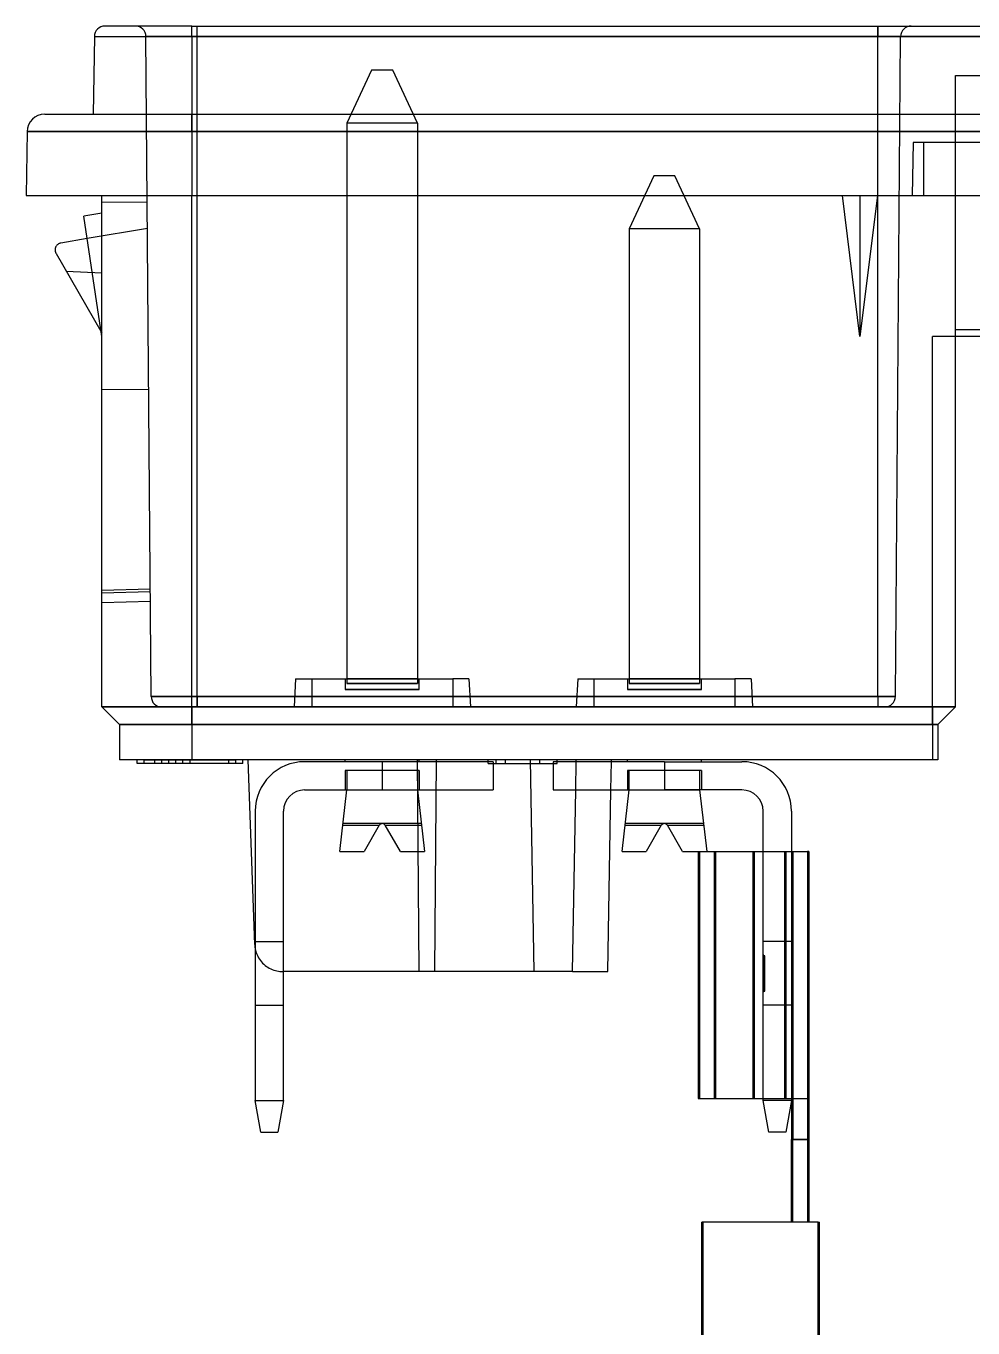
# Model space of a CAD drawing. Header units: millimetres. Extents: x -14.1 to 35.9, y -51.9 to 4.8.
# Drawn here: x -14.1 to 12.75, y -32.1 to 4.8 of the extents above; entities that cross this region are included whole.
import ezdxf

# ---------------------------------------------------------------- set-up
doc = ezdxf.new("R2010")
doc.units = ezdxf.units.MM
doc.layers.add('MAIN-1', color=7, linetype='Continuous')
doc.layers.add('MAIN-2', color=7, linetype='Continuous')

msp = doc.modelspace()

# ---------------------------------------------------------------- linework, layer by layer
at = {"layer": 'MAIN-1'}
for p, q in [((-9.4, 4.8), (-11.862, 4.8)), ((-9.4, 4.8), (31.2, 4.8)), ((-9.4, 4.505), (-9.4, 4.8)), ((-12.162, 4.505), (-12.2, 2.3)), ((-12.162, 4.505), (-9.4, 4.505)), ((-9.4, 4.505), (-9.4, 2.3)), ((31.2, 4.505), (-9.4, 4.505)), ((-13.569, 2.3), (-9.4, 2.3)), ((-9.4, 2.3), (-9.4, 1.809)), ((-9.4, 2.3), (31.2, 2.3)), ((-14.068, 1.809), (-14.1, 0)), ((-9.4, 1.809), (-14.068, 1.809)), ((-9.4, 1.809), (-9.4, 0)), ((31.2, 1.809), (-9.4, 1.809)), ((9.545, -4), (9.05, 0)), ((-14.1, 0), (-9.4, 0)), ((-11.95, -14.5), (-11.95, 0)), ((-9.4, -14.5), (-9.4, 0)), ((-9.4, 0), (31.2, 0)), ((9.55, -4), (9.55, 0)), ((9.555, -4), (10.05, 0)), ((-11.95, -0.5), (-12.462, -0.59)), ((-11.955, -4), (-12.462, -0.59)), ((-13.26, -1.468), (-13.266, -1.483)), ((-13.253, -1.453), (-13.26, -1.468)), ((-13.245, -1.439), (-13.253, -1.453)), ((-13.235, -1.425), (-13.245, -1.439)), ((-13.225, -1.413), (-13.235, -1.425)), ((-13.213, -1.401), (-13.225, -1.413)), ((-13.201, -1.391), (-13.213, -1.401)), ((-13.189, -1.382), (-13.201, -1.391)), ((-13.176, -1.374), (-13.189, -1.382)), ((-13.163, -1.367), (-13.176, -1.374)), ((-13.149, -1.361), (-13.163, -1.367)), ((-13.136, -1.356), (-13.149, -1.361)), ((-13.123, -1.353), (-13.136, -1.356)), ((-13.11, -1.35), (-13.123, -1.353)), ((-12.368, -1.226), (-13.11, -1.35)), ((-13.276, -1.531), (-13.277, -1.547)), ((-13.277, -1.547), (-13.276, -1.559)), ((-13.274, -1.515), (-13.276, -1.531)), ((-13.276, -1.559), (-13.276, -1.57)), ((-13.276, -1.57), (-13.274, -1.581)), ((-13.271, -1.499), (-13.274, -1.515)), ((-13.274, -1.581), (-13.272, -1.591)), ((-13.272, -1.591), (-13.269, -1.601)), ((-13.266, -1.483), (-13.271, -1.499)), ((-13.269, -1.601), (-13.266, -1.611)), ((-13.266, -1.611), (-13.263, -1.621)), ((-13.263, -1.621), (-13.259, -1.63)), ((-13.259, -1.63), (-13.255, -1.639)), ((-13.255, -1.639), (-13.25, -1.647)), ((-13.25, -1.647), (-11.978, -3.851)), ((11.6, -14.5), (11.6, -4)), ((15.05, -4), (11.6, -4)), ((12.25, -14.5), (12.25, -4)), ((-11.95, -14.5), (-9.4, -14.5)), ((-11.45, -15), (-11.95, -14.5)), ((-9.4, -15), (-9.4, -14.5)), ((-9.4, -14.5), (11.6, -14.5)), ((11.6, -14.5), (12.25, -14.5)), ((11.6, -15), (11.6, -14.5)), ((11.75, -15), (12.25, -14.5)), ((-11.45, -15), (-11.45, -16)), ((-9.4, -15), (-11.45, -15)), ((-9.4, -15), (-9.4, -16)), ((11.6, -15), (-9.4, -15)), ((11.6, -15), (11.6, -16)), ((11.75, -15), (11.6, -15)), ((11.75, -15), (11.75, -16)), ((-9.4, -16), (-11.45, -16)), ((-10.95, -16.1), (-10.95, -16)), ((-7.95, -16.1), (-10.95, -16.1)), ((-10.25, -16.1), (-10.45, -16.1)), ((-9.85, -16.1), (-10.05, -16.1)), ((-9.45, -16.1), (-9.65, -16.1)), ((-8.35, -16.1), (-9.45, -16.1)), ((11.6, -16), (-9.4, -16)), ((-7.95, -16.1), (-7.95, -16)), ((-7.617, -21.228), (-7.8, -16)), ((-2.505, -22), (-2.462, -16)), ((-1, -16.1), (-1, -16)), ((-1, -16.1), (0.962, -16.1)), ((0.85, -16.1), (0.85, -16.85)), ((0.962, -16.1), (0.962, -16)), ((4, -16.05), (0.962, -16.05)), ((1.499, -16.05), (1.5, -16)), ((2.499, -16.05), (2.5, -16)), ((2.95, -16.05), (2.95, -16)), ((4, -16.05), (6.2, -16.05)), ((4, -16.05), (4, -16.85)), ((5.05, -16.05), (5.05, -16)), ((11.75, -16), (11.6, -16)), ((0.85, -16.85), (4, -16.85)), ((1.395, -22), (1.485, -16.85)), ((2.395, -22), (2.485, -16.85)), ((2.8, -18.6), (3, -16.85)), ((3, -16.85), (5, -16.85)), ((6.2, -16.85), (4, -16.85)), ((5, -16.85), (5.2, -18.6)), ((6.8, -18.6), (6.8, -17.45)), ((7.6, -17.45), (7.6, -18.6)), ((3.913, -17.854), (3.483, -18.6)), ((3.916, -17.85), (3.913, -17.854)), ((3.919, -17.846), (3.916, -17.85)), ((3.922, -17.842), (3.919, -17.846)), ((3.926, -17.837), (3.922, -17.842)), ((3.93, -17.833), (3.926, -17.837)), ((3.934, -17.83), (3.93, -17.833)), ((3.938, -17.826), (3.934, -17.83)), ((3.943, -17.822), (3.938, -17.826)), ((3.948, -17.819), (3.943, -17.822)), ((3.953, -17.816), (3.948, -17.819)), ((3.959, -17.813), (3.953, -17.816)), ((3.965, -17.811), (3.959, -17.813)), ((3.971, -17.809), (3.965, -17.811)), ((3.977, -17.807), (3.971, -17.809)), ((3.984, -17.806), (3.977, -17.807)), ((3.99, -17.805), (3.984, -17.806)), ((3.997, -17.804), (3.99, -17.805)), ((4.003, -17.804), (3.997, -17.804)), ((4.01, -17.805), (4.003, -17.804)), ((4.016, -17.806), (4.01, -17.805)), ((4.023, -17.807), (4.016, -17.806)), ((4.029, -17.809), (4.023, -17.807)), ((4.035, -17.811), (4.029, -17.809)), ((4.041, -17.813), (4.035, -17.811)), ((4.047, -17.816), (4.041, -17.813)), ((4.052, -17.819), (4.047, -17.816)), ((4.057, -17.822), (4.052, -17.819)), ((4.062, -17.826), (4.057, -17.822)), ((4.066, -17.83), (4.062, -17.826)), ((4.07, -17.833), (4.066, -17.83)), ((4.074, -17.837), (4.07, -17.833)), ((4.078, -17.842), (4.074, -17.837)), ((4.081, -17.846), (4.078, -17.842)), ((4.084, -17.85), (4.081, -17.846)), ((4.087, -17.854), (4.084, -17.85)), ((4.517, -18.6), (4.087, -17.854)), ((2.8, -18.6), (3.483, -18.6)), ((4.517, -18.6), (4.958, -18.6)), ((4.958, -18.6), (6.508, -18.6)), ((4.958, -18.6), (4.958, -25.6)), ((6.508, -18.6), (7.408, -18.6)), ((6.508, -18.6), (6.508, -25.6)), ((7.408, -18.6), (8.058, -18.6)), ((7.408, -18.6), (7.408, -25.6)), ((8.058, -18.6), (8.058, -25.6)), ((8.097, -18.6), (8.058, -18.6)), ((8.097, -18.6), (8.097, -25.6)), ((-7.617, -21.228), (-7.615, -21.269)), ((-7.615, -21.269), (-7.61, -21.312)), ((-7.61, -21.312), (-7.603, -21.354)), ((-7.603, -21.354), (-7.593, -21.397)), ((-7.6, -21.368), (-7.6, -25.65)), ((-7.593, -21.397), (-7.581, -21.44)), ((-7.581, -21.44), (-7.566, -21.483)), ((-7.566, -21.483), (-7.549, -21.525)), ((-7.549, -21.525), (-7.529, -21.567)), ((-7.529, -21.567), (-7.506, -21.608)), ((-7.506, -21.608), (-7.481, -21.648)), ((-7.481, -21.648), (-7.453, -21.686)), ((-7.453, -21.686), (-7.423, -21.723)), ((-7.423, -21.723), (-7.391, -21.759)), ((-7.391, -21.759), (-7.356, -21.792)), ((-7.356, -21.792), (-7.32, -21.823)), ((-7.32, -21.823), (-7.282, -21.852)), ((-7.282, -21.852), (-7.242, -21.878)), ((-7.242, -21.878), (-7.202, -21.902)), ((-7.202, -21.902), (-7.16, -21.923)), ((-7.16, -21.923), (-7.117, -21.942)), ((-7.117, -21.942), (-7.074, -21.958)), ((-7.074, -21.958), (-7.031, -21.971)), ((-7.031, -21.971), (-6.988, -21.982)), ((-6.988, -21.982), (-6.945, -21.99)), ((-6.945, -21.99), (-6.902, -21.996)), ((-6.902, -21.996), (-6.859, -21.999)), ((-6.859, -21.999), (-6.818, -22)), ((-2.505, -22), (-6.818, -22)), ((-6.8, -25.65), (-6.8, -22)), ((1.395, -22), (-2.505, -22)), ((1.395, -22), (2.395, -22)), ((-7.6, -25.65), (-6.8, -25.65)), ((-7.441, -26.55), (-7.6, -25.65)), ((-6.8, -25.65), (-6.959, -26.55)), ((4.958, -25.6), (6.508, -25.6)), ((5.408, -25.6), (6.508, -25.6)), ((6.508, -25.6), (7.408, -25.6)), ((6.8, -25.65), (6.8, -25.6)), ((7.6, -25.65), (6.8, -25.65)), ((6.959, -26.55), (6.8, -25.65)), ((7.408, -25.6), (8.058, -25.6)), ((7.6, -25.65), (7.441, -26.55)), ((7.6, -25.6), (7.6, -25.65)), ((7.608, -25.6), (7.608, -26.762)), ((8.058, -25.6), (8.058, -26.762)), ((8.097, -25.6), (8.058, -25.6)), ((8.097, -25.6), (8.097, -26.762)), ((-7.441, -26.55), (-6.959, -26.55)), ((7.441, -26.55), (6.959, -26.55)), ((7.608, -26.762), (8.058, -26.762)), ((7.608, -29.1), (7.608, -26.762)), ((8.058, -26.762), (8.058, -29.1)), ((8.058, -26.762), (8.097, -26.762)), ((8.097, -26.762), (8.097, -29.1)), ((7.608, -29.1), (5.058, -29.1)), ((5.058, -33.6), (5.058, -29.1)), ((8.058, -29.1), (7.608, -29.1)), ((8.358, -29.1), (8.058, -29.1)), ((8.358, -33.6), (8.358, -29.1)), ((8.358, -29.1), (8.397, -29.1)), ((8.397, -33.6), (8.397, -29.1))]:
    msp.add_line(p, q, dxfattribs=at)
for centre, radius, start, end in [((-11.862, 4.5), 0.3, 90, 178.9999), ((-13.569, 1.8), 0.5, 90, 179), ((6.2, -17.45), 1.4, 0, 90), ((6.2, -17.45), 0.6, 0, 90)]:
    msp.add_arc(centre, radius, start, end, dxfattribs=at)
at = {"layer": 'MAIN-2'}
for p, q in [((-11.862, 4.8), (-11.862, 4.8)), ((-10.999, 4.8), (-10.999, 4.8)), ((-9.4, 4.505), (-9.4, 4.8)), ((-9.25, 4.502), (-9.25, 4.8)), ((-9.25, 4.502), (-9.25, 4.8)), ((10.05, 4.8), (10.05, 4.502)), ((10.05, 4.502), (10.05, 4.8)), ((10.999, 4.8), (10.999, 4.8)), ((-12.162, 4.505), (-12.162, 4.505)), ((-12.162, 4.505), (-9.4, 4.505)), ((-10.699, 4.502), (-10.699, 4.502)), ((-10.552, -14.202), (-10.699, 4.502)), ((-10.699, 4.502), (-9.25, 4.502)), ((-9.25, 4.502), (-10.699, 4.502)), ((-9.4, 4.505), (-9.4, 2.3)), ((-9.4, 4.505), (31.2, 4.505)), ((-9.25, -14.202), (-9.25, 4.502)), ((-9.25, -14.202), (-9.25, 4.502)), ((-9.25, 4.502), (10.05, 4.502)), ((10.05, 4.502), (-9.25, 4.502)), ((10.05, -14.202), (10.05, 4.502)), ((10.05, -14.202), (10.05, 4.502)), ((10.05, 4.502), (10.699, 4.502)), ((10.699, 4.502), (10.05, 4.502)), ((10.552, -14.202), (10.699, 4.502)), ((10.699, 4.502), (10.699, 4.502)), ((-4.3, 3.55), (-5, 2.05)), ((-4.3, 3.55), (-4.3, 3.55)), ((-3.7, 3.55), (-4.3, 3.55)), ((-3.7, 3.55), (-3.7, 3.55)), ((-3, 2.05), (-3.7, 3.55)), ((12.25, 3.4), (12.25, 3.4)), ((12.25, -3.8), (12.25, 3.4)), ((12.25, 3.4), (14.25, 3.4)), ((-13.569, 2.3), (-13.569, 2.3)), ((-12.2, 2.3), (-12.2, 2.3)), ((-9.4, 1.809), (-9.4, 2.3)), ((-3, 2.05), (-5, 2.05)), ((-5, 2.05), (-5, -13.7)), ((-5, 2.05), (-5, 2.05)), ((-3, 2.05), (-5, 2.05)), ((-3, 2.05), (-3, 2.05)), ((-3, 2.05), (-3, -13.7)), ((-14.068, 1.809), (-14.068, 1.809)), ((-14.068, 1.809), (-9.4, 1.809)), ((-9.4, 1.809), (-9.4, 0)), ((-9.4, 1.809), (31.2, 1.809)), ((11.05, 1.5), (11.024, 0)), ((11.05, 1.5), (11.05, 1.5)), ((11.35, 1.5), (11.05, 1.5)), ((11.05, 1.5), (11.05, 1.5)), ((15.25, 1.5), (11.35, 1.5)), ((11.35, 1.5), (11.35, 0)), ((11.35, 1.5), (11.35, 0)), ((3.7, 0.55), (3, -0.95)), ((3.7, 0.55), (3.7, 0.55)), ((4.3, 0.55), (3.7, 0.55)), ((3.7, 0.55), (3.7, 0.55)), ((4.3, 0.55), (4.3, 0.55)), ((4.3, 0.55), (4.3, 0.55)), ((5, -0.95), (4.3, 0.55)), ((-14.1, 0), (-14.1, 0)), ((-11.95, 0), (-11.95, 0)), ((-9.4, -14.5), (-9.4, 0)), ((9.55, -4), (9.55, 0)), ((9.555, -4), (10.05, 0)), ((11.024, 0), (11.024, 0)), ((-11.95, -0.188), (-11.95, -0.188)), ((-11.95, -0.188), (-11.95, -0.188)), ((-10.662, -0.2), (-11.95, -0.188)), ((-10.662, -0.2), (-10.662, -0.2)), ((-10.662, -0.2), (-10.662, -0.2)), ((9.545, -4), (9.05, 0)), ((11.024, 0), (11.024, 0)), ((-11.955, -4), (-12.462, -0.59)), ((-11.95, -0.5), (-11.95, -0.5)), ((-11.95, -0.5), (-11.95, -0.5)), ((-10.657, -0.939), (-12.368, -1.226)), ((-10.657, -0.939), (-10.657, -0.939)), ((-10.657, -0.939), (-10.657, -0.939)), ((5, -0.95), (3, -0.95)), ((3, -0.95), (3, -0.95)), ((5, -0.95), (3, -0.95)), ((5, -0.95), (3, -0.95)), ((3, -0.95), (3, -13.7)), ((3, -0.95), (3, -0.95)), ((5, -0.95), (3, -0.95)), ((5, -0.95), (5, -0.95)), ((5, -0.95), (5, -0.95)), ((5, -0.95), (5, -13.7)), ((-13.11, -1.35), (-13.11, -1.35)), ((-13.11, -1.35), (-13.11, -1.35)), ((-13.25, -1.647), (-13.25, -1.647)), ((-13.25, -1.647), (-13.25, -1.647)), ((-12.962, -2.146), (-12.962, -2.146)), ((-12.962, -2.146), (-11.95, -2.199)), ((-12.962, -2.146), (-12.962, -2.146)), ((-11.95, -2.199), (-11.95, -2.199)), ((-11.95, -2.199), (-11.95, -2.199)), ((-11.978, -3.851), (-11.95, -3.899)), ((-11.95, -3.899), (-11.95, -3.899)), ((-11.95, -3.899), (-11.95, -3.899)), ((-11.95, -3.899), (-11.95, -3.899)), ((-11.95, -3.899), (-11.95, -3.899)), ((-11.95, -4), (-11.95, -4)), ((-11.95, -4), (-11.95, -4)), ((11.6, -14.5), (11.6, -4)), ((12.25, -4), (12.25, -3.8)), ((12.25, -3.8), (14.376, -3.8)), ((12.25, -4), (12.25, -4)), ((12.25, -4), (12.25, -4)), ((-10.621, -5.5), (-11.95, -5.509)), ((-10.621, -5.5), (-11.95, -5.515)), ((-10.621, -5.5), (-11.95, -5.509)), ((-10.621, -5.5), (-11.95, -5.515)), ((-10.621, -5.5), (-11.95, -5.515)), ((-10.621, -5.5), (-11.95, -5.509)), ((-10.621, -5.5), (-11.95, -5.509)), ((-10.621, -5.5), (-11.95, -5.515)), ((-10.576, -11.163), (-11.95, -11.198)), ((-10.576, -11.163), (-11.95, -11.198)), ((-10.576, -11.237), (-11.95, -11.272)), ((-10.576, -11.237), (-11.95, -11.272)), ((-11.95, -11.535), (-10.574, -11.5)), ((-11.95, -11.535), (-11.95, -11.535)), ((-11.95, -11.535), (-11.95, -11.535)), ((-11.95, -11.535), (-11.95, -11.535)), ((-11.95, -11.535), (-11.95, -11.535)), ((-10.574, -11.5), (-10.574, -11.5)), ((-10.574, -11.5), (-10.574, -11.5)), ((-10.574, -11.5), (-10.574, -11.5)), ((-10.574, -11.5), (-10.574, -11.5)), ((-6.458, -13.7), (-6.5, -14.5)), ((-6.458, -13.7), (-6.458, -13.7)), ((-6.458, -13.7), (-6, -13.7)), ((-6, -13.7), (-6, -14.5)), ((-6, -13.7), (-6, -14.5)), ((-6, -13.7), (-2, -13.7)), ((-5.05, -13.7), (-5.05, -13.7)), ((-5.05, -13.7), (-5.05, -13.7)), ((-5.05, -13.7), (-5.05, -14)), ((-2.95, -14), (-5.05, -14)), ((-5.05, -14), (-2.95, -14)), ((-5, -13.7), (-5, -13.7)), ((-5, -13.7), (-5, -13.7)), ((-5, -13.7), (-5, -13.7)), ((-3, -13.7), (-5, -13.7)), ((-5, -13.7), (-5, -13.834)), ((-5, -13.7), (-5, -13.7)), ((-5, -13.7), (-5, -13.7)), ((-5, -13.834), (-3, -13.834)), ((-3, -13.834), (-5, -13.834)), ((-3, -13.7), (-3, -13.7)), ((-3, -13.7), (-3, -13.7)), ((-3, -13.7), (-3, -13.7)), ((-3, -13.7), (-3, -13.7)), ((-3, -13.7), (-3, -13.834)), ((-3, -13.7), (-3, -13.7)), ((-2.95, -13.7), (-2.95, -13.7)), ((-2.95, -13.7), (-2.95, -13.7)), ((-2.95, -14), (-2.95, -13.7)), ((-2, -13.7), (-2, -14.5)), ((-1.542, -13.7), (-2, -13.7)), ((-2, -13.7), (-2, -14.5)), ((-1.542, -13.7), (-1.5, -14.5)), ((-1.542, -13.7), (-1.542, -13.7)), ((1.542, -13.7), (1.5, -14.5)), ((1.542, -13.7), (2, -13.7)), ((1.542, -13.7), (1.542, -13.7)), ((1.542, -13.7), (1.542, -13.7)), ((2, -13.7), (2, -14.5)), ((2, -13.7), (6, -13.7)), ((2, -13.7), (2, -14.5)), ((2, -13.7), (2, -14.5)), ((2, -13.7), (2, -14.5)), ((2.95, -13.7), (2.95, -13.7)), ((2.95, -13.7), (2.95, -13.7)), ((2.95, -13.7), (2.95, -13.7)), ((2.95, -13.7), (2.95, -13.7)), ((2.95, -13.7), (2.95, -14)), ((5.05, -14), (2.95, -14)), ((2.95, -14), (5.05, -14)), ((5.05, -14), (2.95, -14)), ((2.95, -14), (5.05, -14)), ((3, -13.7), (3, -13.7)), ((3, -13.7), (3, -13.7)), ((3, -13.7), (3, -13.7)), ((3, -13.7), (3, -13.7)), ((3, -13.7), (3, -13.7)), ((3, -13.7), (3, -13.7)), ((3, -13.7), (3, -13.7)), ((3, -13.7), (3, -13.7)), ((3, -13.7), (3, -13.834)), ((3, -13.7), (3, -13.7)), ((3, -13.7), (3, -13.7)), ((5, -13.7), (3, -13.7)), ((5, -13.834), (3, -13.834)), ((3, -13.834), (5, -13.834)), ((3, -13.834), (5, -13.834)), ((5, -13.834), (3, -13.834)), ((5, -13.7), (5, -13.7)), ((5, -13.7), (5, -13.7)), ((5, -13.7), (5, -13.7)), ((5, -13.7), (5, -13.7)), ((5, -13.7), (5, -13.7)), ((5, -13.7), (5, -13.7)), ((5, -13.7), (5, -13.7)), ((5, -13.7), (5, -13.7)), ((5, -13.7), (5, -13.834)), ((5, -13.7), (5, -13.7)), ((5, -13.7), (5, -13.7)), ((5.05, -13.7), (5.05, -13.7)), ((5.05, -13.7), (5.05, -13.7)), ((5.05, -13.7), (5.05, -13.7)), ((5.05, -13.7), (5.05, -13.7)), ((5.05, -14), (5.05, -13.7)), ((6, -13.7), (6, -14.5)), ((6, -13.7), (6, -14.5)), ((6, -13.7), (6, -14.5)), ((6.458, -13.7), (6, -13.7)), ((6, -13.7), (6, -14.5)), ((6.458, -13.7), (6.458, -13.7)), ((6.458, -13.7), (6.5, -14.5)), ((6.458, -13.7), (6.458, -13.7)), ((-10.552, -14.202), (-10.552, -14.202)), ((-9.25, -14.202), (-10.552, -14.202)), ((-10.552, -14.202), (-9.25, -14.202)), ((10.05, -14.202), (-9.25, -14.202)), ((-9.25, -14.202), (-9.25, -14.5)), ((-9.25, -14.5), (-9.25, -14.202)), ((-9.25, -14.202), (10.05, -14.202)), ((10.05, -14.202), (10.05, -14.5)), ((10.552, -14.202), (10.05, -14.202)), ((10.05, -14.202), (10.05, -14.5)), ((10.05, -14.202), (10.552, -14.202)), ((10.552, -14.202), (10.552, -14.202)), ((-9.4, -14.5), (-11.95, -14.5)), ((-11.95, -14.5), (-11.95, -14.5)), ((-10.252, -14.5), (-10.252, -14.5)), ((-10.252, -14.5), (-9.25, -14.5)), ((-9.4, -14.5), (-9.4, -15)), ((11.6, -14.5), (-9.4, -14.5)), ((-9.25, -14.5), (10.05, -14.5)), ((-6.5, -14.5), (-6.5, -14.5)), ((-1.5, -14.5), (-1.5, -14.5)), ((1.5, -14.5), (1.5, -14.5)), ((1.5, -14.5), (1.5, -14.5)), ((6.5, -14.5), (6.5, -14.5)), ((6.5, -14.5), (6.5, -14.5)), ((10.05, -14.5), (10.252, -14.5)), ((10.252, -14.5), (10.252, -14.5)), ((12.25, -14.5), (11.6, -14.5)), ((11.6, -14.5), (11.6, -15)), ((12.25, -14.5), (12.25, -14.5)), ((-11.45, -15), (-9.4, -15)), ((-11.45, -15), (-11.45, -15)), ((-9.4, -15), (-9.4, -16)), ((-9.4, -15), (11.6, -15)), ((11.6, -15), (11.6, -16)), ((11.6, -15), (11.75, -15)), ((11.75, -15), (11.75, -15)), ((-11.45, -16), (-11.45, -16)), ((-10.75, -16.1), (-10.75, -16)), ((-10.75, -16), (-8.15, -16)), ((-10.45, -16), (-10.45, -16)), ((-10.45, -16.1), (-10.45, -16)), ((-10.45, -16.1), (-10.45, -16.1)), ((-10.25, -16), (-10.25, -16)), ((-10.25, -16.1), (-10.25, -16)), ((-10.25, -16.1), (-10.25, -16.1)), ((-10.05, -16), (-10.05, -16)), ((-10.05, -16.1), (-10.05, -16)), ((-10.05, -16.1), (-10.05, -16.1)), ((-9.85, -16), (-9.85, -16)), ((-9.85, -16.1), (-9.85, -16)), ((-9.85, -16.1), (-9.85, -16.1)), ((-9.65, -16), (-9.65, -16)), ((-9.65, -16.1), (-9.65, -16)), ((-9.65, -16.1), (-9.65, -16.1)), ((-9.45, -16), (-9.45, -16)), ((-9.45, -16), (-9.45, -16)), ((-9.45, -16.1), (-9.45, -16)), ((-9.45, -16.1), (-9.45, -16.1)), ((-9.45, -16.1), (-9.45, -16.1)), ((-8.35, -16), (-8.35, -16)), ((-8.35, -16.1), (-8.35, -16)), ((-8.35, -16.1), (-8.35, -16.1)), ((-8.15, -16.1), (-8.15, -16)), ((-7.8, -16), (-7.8, -16)), ((-7.8, -16), (-7.8, -16)), ((-6.2, -16.05), (-6.2, -16.05)), ((-4, -16.05), (-6.2, -16.05)), ((-5.05, -16), (-5.05, -16)), ((-5.05, -16.05), (-5.05, -16)), ((-5.05, -16.05), (-5.05, -16.05)), ((-0.85, -16.05), (-4, -16.05)), ((-4, -16.05), (-4, -16.85)), ((-4, -16.05), (-4, -16.85)), ((-2.957, -22), (-3, -16)), ((-2.957, -22), (-3, -16)), ((-2.95, -16), (-2.95, -16)), ((-2.95, -16.05), (-2.95, -16)), ((-2.95, -16.05), (-2.95, -16.05)), ((-2.505, -22), (-2.462, -16)), ((-1, -16), (-1, -16)), ((-1, -16), (-1, -16)), ((-1, -16), (-1, -16)), ((-1, -16.1), (-1, -16.1)), ((-1, -16.1), (-1, -16.1)), ((-1, -16.1), (-1, -16.1)), ((-0.85, -16.05), (-0.85, -16.85)), ((-0.774, -16), (-0.774, -16)), ((-0.774, -16.1), (-0.774, -16)), ((-0.774, -16.1), (-0.774, -16.1)), ((-0.502, -16.1), (-0.502, -16)), ((0.2, -16), (0.2, -16)), ((0.305, -22), (0.2, -16)), ((0.464, -16.1), (0.464, -16)), ((0.962, -16.05), (0.85, -16.05)), ((0.85, -16.05), (0.85, -16.1)), ((0.85, -16.05), (0.85, -16.85)), ((0.962, -16), (0.962, -16)), ((0.962, -16), (0.962, -16)), ((0.962, -16), (0.962, -16)), ((0.962, -16.1), (0.962, -16.1)), ((0.962, -16.1), (0.962, -16.1)), ((0.962, -16.1), (0.962, -16.1)), ((1.485, -16.85), (1.499, -16.05)), ((1.5, -16), (1.5, -16)), ((1.5, -16), (1.5, -16)), ((2.485, -16.85), (2.499, -16.05)), ((2.5, -16), (2.5, -16)), ((2.95, -16), (2.95, -16)), ((2.95, -16), (2.95, -16)), ((2.95, -16.05), (2.95, -16.05)), ((2.95, -16.05), (2.95, -16.05)), ((4, -16.05), (4, -16.85)), ((4, -16.05), (4, -16.85)), ((4, -16.05), (4, -16.85)), ((5.05, -16), (5.05, -16)), ((5.05, -16), (5.05, -16)), ((5.05, -16.05), (5.05, -16.05)), ((5.05, -16.05), (5.05, -16.05)), ((6.2, -16.05), (6.2, -16.05)), ((6.2, -16.05), (6.2, -16.05)), ((11.75, -16), (11.75, -16)), ((-5.05, -16.3), (-5.05, -16.85)), ((-2.95, -16.3), (-5.05, -16.3)), ((-5.05, -16.3), (-5.05, -16.3)), ((-5, -16.3), (-5, -16.3)), ((-5, -16.3), (-5, -16.85)), ((-3, -16.3), (-3, -16.3)), ((-3, -16.3), (-3, -16.85)), ((-2.95, -16.3), (-2.95, -16.85)), ((-2.95, -16.3), (-2.95, -16.3)), ((2.95, -16.3), (2.95, -16.3)), ((2.95, -16.3), (2.95, -16.85)), ((5.05, -16.3), (2.95, -16.3)), ((2.95, -16.3), (2.95, -16.3)), ((3, -16.3), (3, -16.3)), ((3, -16.85), (3, -16.3)), ((3, -16.3), (3, -16.3)), ((5, -16.3), (5, -16.3)), ((5, -16.3), (5, -16.85)), ((5, -16.3), (5, -16.3)), ((5.05, -16.3), (5.05, -16.85)), ((5.05, -16.3), (5.05, -16.3)), ((5.05, -16.3), (5.05, -16.3)), ((-6.2, -16.85), (-4, -16.85)), ((-6.2, -16.85), (-6.2, -16.85)), ((-5.2, -18.6), (-5, -16.85)), ((-5.05, -16.85), (-5.05, -16.85)), ((-5, -16.85), (-3, -16.85)), ((-5, -16.85), (-3, -16.85)), ((-5, -16.85), (-5, -16.85)), ((-4, -16.85), (-0.85, -16.85)), ((-3, -16.85), (-3, -16.85)), ((-3, -16.85), (-2.8, -18.6)), ((-2.95, -16.85), (-2.95, -16.85)), ((2.95, -16.85), (2.95, -16.85)), ((2.95, -16.85), (2.95, -16.85)), ((3, -16.85), (5, -16.85)), ((3, -16.85), (3, -16.85)), ((3, -16.85), (5, -16.85)), ((3, -16.85), (3, -16.85)), ((3, -16.85), (5, -16.85)), ((5, -16.85), (5, -16.85)), ((5, -16.85), (5, -16.85)), ((5.05, -16.85), (5.05, -16.85)), ((5.05, -16.85), (5.05, -16.85)), ((6.2, -16.85), (6.2, -16.85)), ((6.2, -16.85), (6.2, -16.85)), ((-7.6, -17.45), (-7.6, -21.368)), ((-7.6, -17.45), (-7.6, -17.45)), ((-6.8, -22), (-6.8, -17.45)), ((-6.8, -17.45), (-6.8, -17.45)), ((6.8, -17.45), (6.8, -17.45)), ((6.8, -17.45), (6.8, -17.45)), ((7.6, -17.45), (7.6, -17.45)), ((7.6, -17.45), (7.6, -17.45)), ((-5.114, -17.85), (-4.084, -17.85)), ((-5.114, -17.85), (-4.084, -17.85)), ((-2.891, -17.8), (-5.109, -17.8)), ((-4.087, -17.854), (-4.517, -18.6)), ((-4.084, -17.85), (-4.087, -17.854)), ((-4.087, -17.854), (-4.087, -17.854)), ((-4.087, -17.854), (-4.087, -17.854)), ((-4.081, -17.846), (-4.084, -17.85)), ((-4.078, -17.842), (-4.081, -17.846)), ((-4.074, -17.837), (-4.078, -17.842)), ((-4.07, -17.833), (-4.074, -17.837)), ((-4.066, -17.83), (-4.07, -17.833)), ((-4.062, -17.826), (-4.066, -17.83)), ((-4.057, -17.822), (-4.062, -17.826)), ((-4.052, -17.819), (-4.057, -17.822)), ((-4.047, -17.816), (-4.052, -17.819)), ((-4.041, -17.813), (-4.047, -17.816)), ((-4.035, -17.811), (-4.041, -17.813)), ((-4.029, -17.809), (-4.035, -17.811)), ((-4.023, -17.807), (-4.029, -17.809)), ((-4.016, -17.806), (-4.023, -17.807)), ((-4.01, -17.805), (-4.016, -17.806)), ((-4.003, -17.804), (-4.01, -17.805)), ((-3.997, -17.804), (-4.003, -17.804)), ((-3.99, -17.805), (-3.997, -17.804)), ((-3.984, -17.806), (-3.99, -17.805)), ((-3.977, -17.807), (-3.984, -17.806)), ((-3.971, -17.809), (-3.977, -17.807)), ((-3.965, -17.811), (-3.971, -17.809)), ((-3.959, -17.813), (-3.965, -17.811)), ((-3.953, -17.816), (-3.959, -17.813)), ((-3.948, -17.819), (-3.953, -17.816)), ((-3.943, -17.822), (-3.948, -17.819)), ((-3.938, -17.826), (-3.943, -17.822)), ((-3.934, -17.83), (-3.938, -17.826)), ((-3.93, -17.833), (-3.934, -17.83)), ((-3.926, -17.837), (-3.93, -17.833)), ((-3.922, -17.842), (-3.926, -17.837)), ((-3.919, -17.846), (-3.922, -17.842)), ((-3.916, -17.85), (-3.919, -17.846)), ((-3.916, -17.85), (-2.886, -17.85)), ((-3.913, -17.854), (-3.916, -17.85)), ((-3.916, -17.85), (-2.886, -17.85)), ((-3.483, -18.6), (-3.913, -17.854)), ((-3.913, -17.854), (-3.913, -17.854)), ((-3.913, -17.854), (-3.913, -17.854)), ((2.886, -17.85), (3.916, -17.85)), ((2.886, -17.85), (3.916, -17.85)), ((2.886, -17.85), (3.916, -17.85)), ((2.886, -17.85), (3.916, -17.85)), ((5.109, -17.8), (2.891, -17.8)), ((5.109, -17.8), (2.891, -17.8)), ((3.913, -17.854), (3.913, -17.854)), ((3.913, -17.854), (3.913, -17.854)), ((3.913, -17.854), (3.913, -17.854)), ((3.913, -17.854), (3.913, -17.854)), ((4.084, -17.85), (5.114, -17.85)), ((4.084, -17.85), (5.114, -17.85)), ((4.084, -17.85), (5.114, -17.85)), ((4.084, -17.85), (5.114, -17.85)), ((4.087, -17.854), (4.087, -17.854)), ((4.087, -17.854), (4.087, -17.854)), ((4.087, -17.854), (4.087, -17.854)), ((4.087, -17.854), (4.087, -17.854)), ((-5.2, -18.6), (-4.517, -18.6)), ((-5.2, -18.6), (-5.2, -18.6)), ((-5.2, -18.6), (-5.2, -18.6)), ((-4.517, -18.6), (-4.517, -18.6)), ((-4.517, -18.6), (-4.517, -18.6)), ((-3.483, -18.6), (-2.8, -18.6)), ((-3.483, -18.6), (-3.483, -18.6)), ((-3.483, -18.6), (-3.483, -18.6)), ((-2.8, -18.6), (-2.8, -18.6)), ((-2.8, -18.6), (-2.8, -18.6)), ((2.8, -18.6), (2.8, -18.6)), ((2.8, -18.6), (2.8, -18.6)), ((2.8, -18.6), (2.8, -18.6)), ((2.8, -18.6), (2.8, -18.6)), ((3.483, -18.6), (3.483, -18.6)), ((3.483, -18.6), (3.483, -18.6)), ((3.483, -18.6), (3.483, -18.6)), ((3.483, -18.6), (3.483, -18.6)), ((4.517, -18.6), (4.517, -18.6)), ((4.517, -18.6), (4.517, -18.6)), ((4.517, -18.6), (4.517, -18.6)), ((4.517, -18.6), (4.517, -18.6)), ((4.958, -18.6), (4.958, -25.6)), ((4.958, -18.6), (5.2, -18.6)), ((4.997, -18.6), (4.997, -25.6)), ((4.997, -18.6), (4.997, -25.6)), ((5.2, -18.6), (5.2, -18.6)), ((5.2, -18.6), (5.2, -18.6)), ((5.2, -18.6), (5.2, -18.6)), ((5.2, -18.6), (5.2, -18.6)), ((5.408, -18.6), (6.508, -18.6)), ((5.408, -18.6), (5.408, -25.6)), ((5.408, -18.6), (5.408, -25.6)), ((5.447, -18.6), (5.447, -25.6)), ((5.447, -18.6), (5.447, -25.6)), ((6.508, -18.6), (6.508, -25.6)), ((6.508, -18.6), (6.508, -25.6)), ((6.508, -18.6), (6.508, -25.6)), ((6.508, -18.6), (6.508, -25.6)), ((6.508, -18.6), (6.508, -25.6)), ((6.508, -18.6), (6.508, -25.6)), ((6.508, -18.6), (6.508, -25.6)), ((6.547, -18.6), (6.547, -25.6)), ((6.547, -18.6), (6.547, -25.6)), ((6.547, -18.6), (6.547, -25.6)), ((6.547, -18.6), (6.547, -25.6)), ((6.547, -18.6), (6.547, -25.6)), ((6.547, -18.6), (6.547, -25.6)), ((6.547, -18.6), (6.547, -25.6)), ((6.547, -18.6), (6.547, -25.6)), ((6.8, -18.6), (6.8, -18.6)), ((6.8, -18.6), (6.8, -18.6)), ((6.8, -25.6), (6.8, -18.6)), ((6.8, -18.6), (6.8, -18.6)), ((6.8, -18.6), (6.8, -18.6)), ((7.408, -18.6), (7.408, -25.6)), ((7.408, -18.6), (7.408, -25.6)), ((7.408, -18.6), (7.408, -25.6)), ((7.447, -18.6), (7.447, -25.6)), ((7.447, -18.6), (7.447, -25.6)), ((7.447, -18.6), (7.447, -25.6)), ((7.447, -18.6), (7.447, -25.6)), ((7.6, -18.6), (7.6, -25.6)), ((7.608, -18.6), (7.608, -25.6)), ((7.608, -18.6), (7.608, -18.6)), ((7.647, -18.6), (7.647, -18.6)), ((7.647, -18.6), (7.647, -25.6)), ((8.058, -18.6), (8.058, -18.6)), ((8.097, -18.6), (8.097, -18.6)), ((-7.617, -21.228), (-7.617, -21.228)), ((-7.617, -21.228), (-7.617, -21.228)), ((-7.6, -21.15), (-6.8, -21.15)), ((7.6, -21.15), (6.8, -21.15)), ((7.6, -21.15), (6.8, -21.15)), ((6.847, -21.549), (6.8, -21.549)), ((6.8, -21.556), (6.847, -21.556)), ((6.808, -22.581), (6.808, -21.519)), ((6.847, -22.551), (6.847, -21.549)), ((-6.818, -22), (-6.818, -22)), ((-6.818, -22), (-6.818, -22)), ((0.305, -22), (0.305, -22)), ((1.395, -22), (1.395, -22)), ((1.395, -22), (1.395, -22)), ((2.395, -22), (2.395, -22)), ((6.847, -22.544), (6.8, -22.544)), ((6.8, -22.551), (6.847, -22.551)), ((-7.6, -22.95), (-6.8, -22.95)), ((7.6, -22.95), (6.8, -22.95)), ((7.6, -22.95), (6.8, -22.95)), ((-7.6, -25.65), (-6.8, -25.65)), ((-7.6, -25.65), (-7.6, -25.65)), ((-6.8, -25.65), (-6.8, -25.65)), ((6.8, -25.6), (6.8, -25.6)), ((6.8, -25.6), (6.8, -25.6)), ((6.8, -25.6), (6.8, -25.6)), ((6.8, -25.6), (6.8, -25.6)), ((6.8, -25.65), (6.8, -25.65)), ((7.6, -25.65), (6.8, -25.65)), ((7.6, -25.65), (6.8, -25.65)), ((7.6, -25.65), (6.8, -25.65)), ((6.8, -25.65), (6.8, -25.65)), ((7.6, -25.65), (7.6, -25.65)), ((7.6, -25.65), (7.6, -25.65)), ((7.608, -25.6), (7.608, -25.6)), ((7.608, -25.6), (7.608, -25.6)), ((7.647, -25.6), (7.647, -25.6)), ((7.647, -25.6), (7.647, -25.6)), ((7.647, -25.6), (7.647, -26.762)), ((8.058, -25.6), (8.058, -25.6)), ((8.058, -25.6), (8.058, -25.6)), ((8.097, -25.6), (8.097, -25.6)), ((8.097, -25.6), (8.097, -25.6)), ((-7.441, -26.55), (-7.441, -26.55)), ((-6.959, -26.55), (-6.959, -26.55)), ((6.959, -26.55), (6.959, -26.55)), ((6.959, -26.55), (6.959, -26.55)), ((7.441, -26.55), (7.441, -26.55)), ((7.441, -26.55), (7.441, -26.55)), ((8.058, -26.762), (7.608, -26.762)), ((7.647, -29.1), (7.647, -26.762)), ((7.647, -26.762), (8.058, -26.762)), ((8.097, -26.762), (7.647, -26.762)), ((5.097, -33.6), (5.097, -29.1)), ((7.608, -29.1), (7.608, -29.1)), ((7.608, -29.1), (7.608, -29.1)), ((7.608, -29.1), (7.608, -29.1)), ((7.647, -29.1), (7.647, -29.1)), ((7.647, -29.1), (7.647, -29.1)), ((7.647, -29.1), (7.647, -29.1)), ((8.058, -29.1), (8.058, -29.1)), ((8.058, -29.1), (8.058, -29.1)), ((8.058, -29.1), (8.058, -29.1)), ((8.097, -29.1), (8.097, -29.1)), ((8.097, -29.1), (8.097, -29.1)), ((8.097, -29.1), (8.097, -29.1))]:
    msp.add_line(p, q, dxfattribs=at)
for centre, radius, start, end in [((-10.999, 4.5), 0.3, 0.4499, 90), ((10.999, 4.5), 0.3, 90, 179.55), ((-10.252, -14.2), 0.3, 180.45, 270), ((10.252, -14.2), 0.3, 270, 359.5501), ((-6.2, -17.45), 1.4, 90, 180), ((-6.2, -17.45), 0.6, 90, 180)]:
    msp.add_arc(centre, radius, start, end, dxfattribs=at)

doc.saveas('drawing.dxf')
